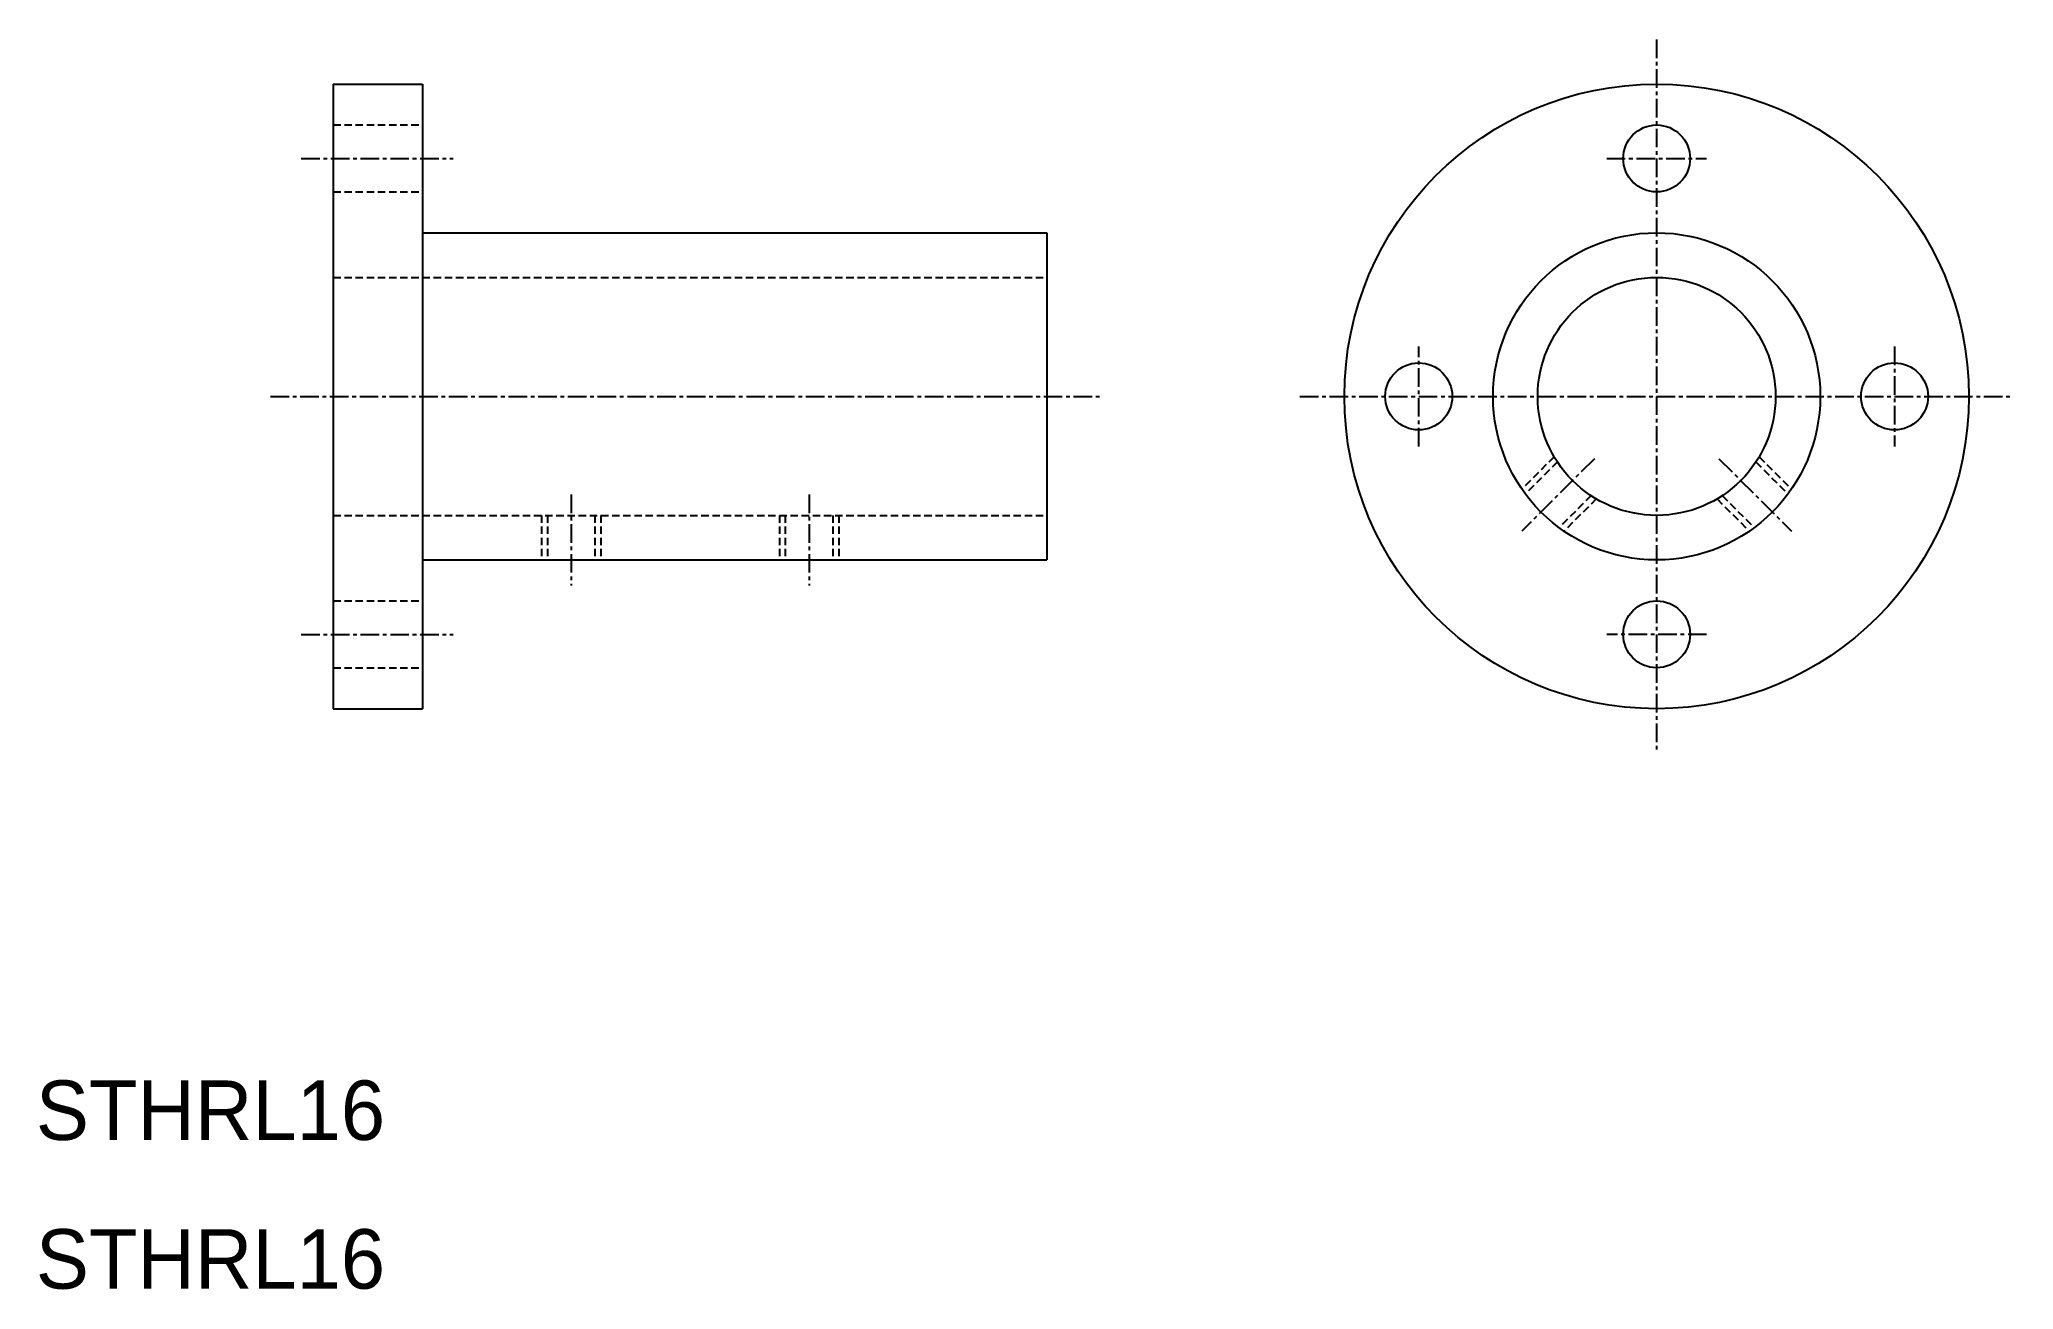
# Model space of a CAD drawing. Extents: x 10 to 143, y 10 to 94.
import ezdxf

# ---------------------------------------------------------------- set-up
doc = ezdxf.new("R2010")
doc.units = 0
doc.linetypes.add('CENTER', pattern=[2, 1.25, -0.25, 0.25, -0.25])
doc.linetypes.add('DASHED', pattern=[0.75, 0.5, -0.25])
doc.layers.get('0').update_dxf_attribs({"linetype": 'CONTINUOUS'})
doc.layers.add('CENTER', color=1, linetype='CENTER')

msp = doc.modelspace()

# ---------------------------------------------------------------- linework, layer by layer
at = {"color": 7, "linetype": 'CONTINUOUS'}
for p, q in [((30, 91), (30, 49)), ((30, 91), (36, 91)), ((36, 91), (36, 49)), ((36, 81), (78, 81)), ((78, 81), (78, 59)), ((30, 80.5), (30, 80.5)), ((36, 59), (78, 59)), ((30, 49), (36, 49))]:
    msp.add_line(p, q, dxfattribs=at)
at = {"color": 3, "linetype": 'DASHED'}
for p, q in [((30, 88.25), (36, 88.25)), ((30, 83.75), (36, 83.75)), ((30, 78), (78, 78)), ((112.11, 65.94), (109.94, 63.77)), ((112.33, 65.59), (110.17, 63.44)), ((125.67, 65.59), (127.83, 63.44)), ((125.89, 65.94), (128.06, 63.77)), ((114.59, 63.33), (112.44, 61.17)), ((114.94, 63.11), (112.77, 60.94)), ((123.06, 63.11), (125.23, 60.94)), ((123.41, 63.33), (125.56, 61.17)), ((30, 62), (78, 62)), ((44, 62), (44, 59)), ((44.4, 62), (44.4, 59)), ((47.6, 62), (47.6, 59)), ((48, 62), (48, 59)), ((60, 62), (60, 59)), ((60.4, 62), (60.4, 59)), ((63.6, 62), (63.6, 59)), ((64, 62), (64, 59)), ((30, 56.25), (36, 56.25)), ((30, 51.75), (36, 51.75))]:
    msp.add_line(p, q, dxfattribs=at)
at = {"color": 7, "linetype": 'CONTINUOUS'}
for centre, radius in [((119, 70), 21), ((119, 86), 2.25), ((119, 70), 11), ((119, 70), 8), ((103, 70), 2.25), ((135, 70), 2.25), ((119, 54), 2.25)]:
    msp.add_circle(centre, radius, dxfattribs=at)
at = {"layer": 'CENTER', "color": 1, "linetype": 'CENTER'}
for p, q in [((119, 94), (119, 46)), ((27.84, 86), (38.06, 86)), ((115.64, 86), (122.36, 86)), ((103, 66.64), (103, 73.36)), ((135, 73.36), (135, 66.64)), ((25.78, 70), (81.74, 70)), ((95, 70), (143, 70)), ((114.81, 65.81), (109.94, 60.94)), ((123.19, 65.81), (128.06, 60.94)), ((46, 63.4), (46, 57.28)), ((62, 63.4), (62, 57.28)), ((27.84, 54), (38.06, 54)), ((122.36, 54), (115.64, 54))]:
    msp.add_line(p, q, dxfattribs=at)

# ---------------------------------------------------------------- texts
at = {"color": 7, "linetype": 'CONTINUOUS'}
for p in [(10, 20), (10, 10)]:
    msp.add_text('STHRL16', height=4, dxfattribs=at).set_placement(p)

doc.saveas('drawing.dxf')
